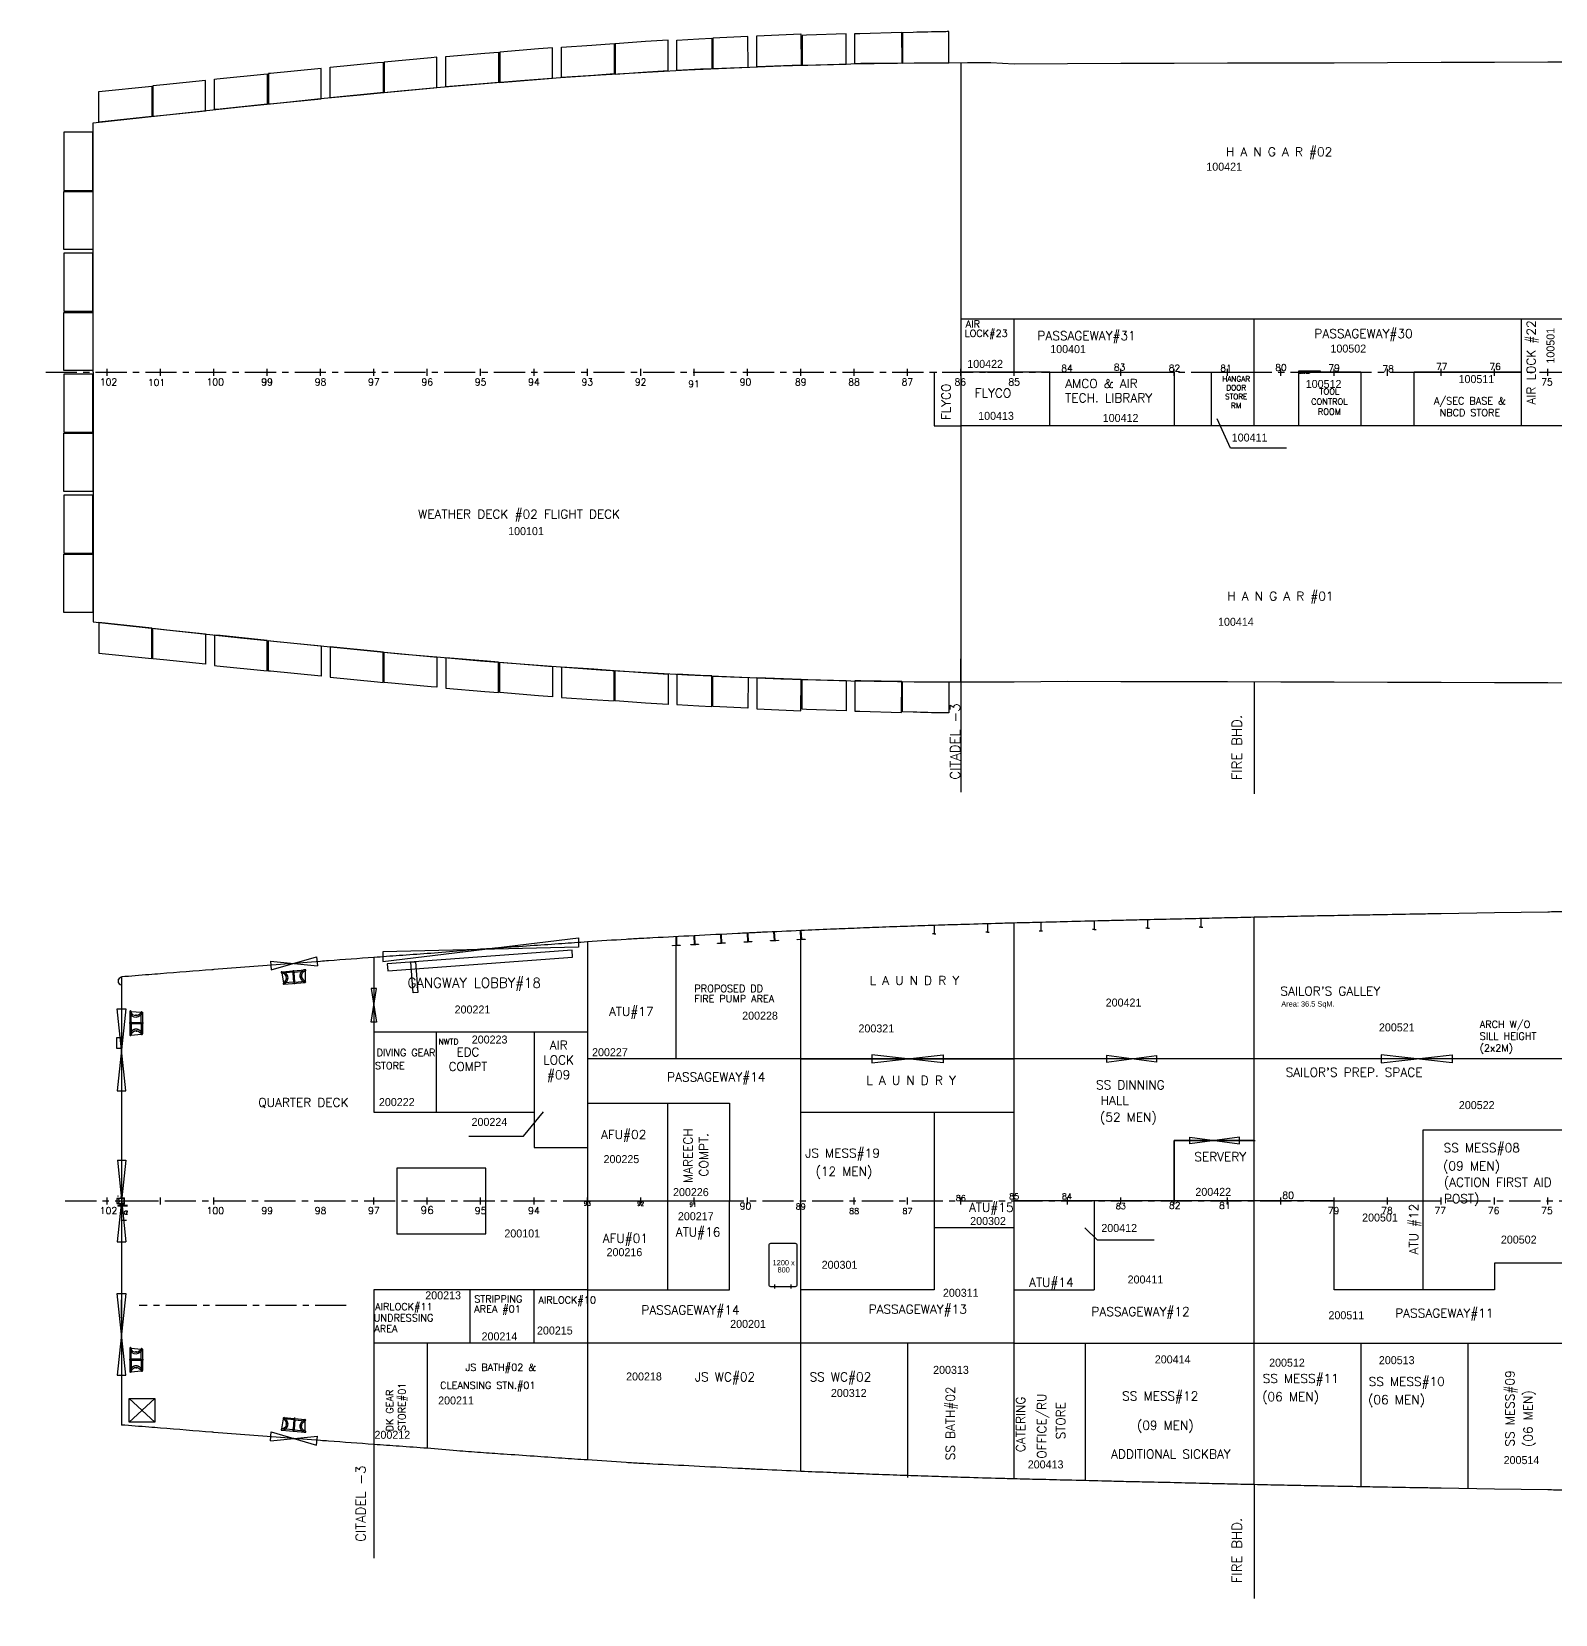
# Model space of a CAD drawing. Header units: millimetres. Extents: x 4499 to 177087, y -131598 to 56514.
# Drawn here: x 6925 to 49766, y -72042 to -27546 of the extents above; entities that cross this region are included whole.
import ezdxf
from ezdxf.enums import TextEntityAlignment as Align

# ---------------------------------------------------------------- set-up
doc = ezdxf.new("R2010")
doc.units = ezdxf.units.MM
doc.header["$LTSCALE"] = 700
doc.header["$MEASUREMENT"] = 0
for name, pattern in [('ACAD_ISO03W100', [30, 12, -18]), ('ACAD_ISO10W100', [18.5, 12, -3, 0.5, -3]), ('CENTER', [2, 1.25, -0.25, 0.25, -0.25]), ('CONTINU', [0])]:
    doc.linetypes.add(name, pattern=pattern)
for name, color, linetype in [('00', 7, 'Continuous'), ('01', 7, 'Continuous'), ('1 DECK', 7, 'Continuous'), ('2 DECK', 7, 'Continuous'), ('3 DECK', 7, 'Continuous'), ('AP & CLS', 7, 'Continuous'), ('COMPT.NOS', 4, 'Continuous'), ('COMPTNAME', 7, 'Continuous'), ('HATCHES', 7, 'Continuous'), ('LIGHT_BULKHEADS', 7, 'Continuous'), ('NWTD', 7, 'Continuous'), ('STIF3', 3, 'Continuous'), ('WATERLINES', 5, 'Continuous'), ('WHTD', 191, 'Continuous')]:
    doc.layers.add(name, color=color, linetype=linetype)
doc.styles.add('ROMANS', font='romans.shx', dxfattribs={"height": 150})
doc.styles.add('style1', font='romans.shx', dxfattribs={"height": 250})

msp = doc.modelspace()

# ---------------------------------------------------------------- hatches: boundary and pattern name
at = {"linetype": 'ByBlock', "lineweight": -2, "ltscale": 0.2, "true_color": 0x000000}
h = msp.add_hatch(color=18, dxfattribs=at)
edge = h.paths.add_edge_path()
edge.add_arc((42550, -37124), 9.78, 0, 360)
h = msp.add_hatch(color=18, dxfattribs=at)
edge = h.paths.add_edge_path()
edge.add_arc((43151, -37124), 9.78, 0, 360)

# ---------------------------------------------------------------- linework, layer by layer
at = {"color": 18, "true_color": 0x000000}
for p, q in [((33050, -28418), (33050, -45830)), ((33050, -35624), (50301, -35624)), ((41300, -38624), (41300, -35624)), ((48801, -35624), (48801, -38624)), ((31550, -37224), (31550, -37024)), ((32300, -37124), (32300, -38627)), ((33050, -37224), (33050, -37024)), ((33800, -37124), (34554, -37124)), ((34550, -37224), (34550, -37024)), ((35550, -37124), (39050, -37124)), ((37550, -37224), (37550, -37024)), ((39050, -37224), (39050, -37024)), ((39050, -37124), (39050, -38624)), ((40550, -37224), (40550, -37024)), ((42050, -37224), (42050, -37024)), ((43550, -37224), (43550, -37024)), ((45051, -37224), (45051, -37024)), ((46551, -37224), (46551, -37024)), ((48051, -37224), (48051, -37024)), ((49551, -37224), (49551, -37024)), ((32379, -38627), (33050, -38627)), ((51801, -38624), (33050, -38624)), ((33050, -45830), (33050, -45180)), ((28550, -68022), (28550, -52820)), ((34550, -68234), (34550, -52608)), ((22549, -53139), (22549, -67703)), ((13640, -53678), (13663, -53927)), ((13640, -53678), (14958, -53809)), ((13663, -53927), (14935, -53560)), ((14935, -53560), (14958, -53809)), ((16549, -53575), (16549, -57921)), ((13956, -53976), (14609, -53918)), ((13957, -54014), (14009, -54292)), ((14288, -53985), (13961, -54014)), ((14313, -54265), (14010, -54292)), ((14013, -54330), (14615, -54276)), ((14297, -54267), (14274, -54012)), ((14288, -53985), (14615, -53956)), ((14329, -54264), (14306, -54009)), ((14313, -54265), (14615, -54238)), ((14619, -53956), (14617, -54239)), ((9683, -55094), (9688, -55750)), ((9720, -55091), (10002, -55117)), ((9724, -55424), (9721, -55095)), ((10005, -55421), (10002, -55118)), ((10040, -55117), (10045, -55721)), ((9724, -55424), (9726, -55752)), ((10005, -55405), (9749, -55408)), ((10005, -55437), (9749, -55440)), ((10005, -55421), (10007, -55725)), ((9726, -55756), (10008, -55727)), ((21049, -55671), (16549, -55671)), ((18299, -55671), (18299, -57921)), ((21049, -55671), (21049, -58921)), ((22549, -55671), (21049, -55671)), ((22549, -55671), (21049, -55671)), ((28550, -56421), (28550, -55921)), ((34550, -56421), (22549, -56421)), ((60051, -56421), (34550, -56421)), ((16549, -57921), (21049, -57921)), ((28550, -57921), (34550, -57921)), ((39050, -58721), (41325, -58721)), ((46051, -62921), (46051, -58421)), ((21049, -58921), (22549, -58921)), ((9576, -59271), (9326, -61571)), ((9340, -59271), (9576, -61571)), ((9340, -59271), (9576, -59271)), ((9520, -60352), (9322, -60352)), ((9322, -60352), (9322, -60491)), ((9322, -60421), (10465, -60421)), ((9322, -60491), (9520, -60491)), ((9348, -60277), (9348, -60297)), ((9352, -60278), (9354, -60278)), ((9406, -60491), (9406, -60546)), ((9406, -60507), (9406, -60498)), ((9406, -60507), (9535, -60507)), ((9430, -60298), (9430, -60352)), ((9430, -60335), (9535, -60335)), ((9524, -60343), (9430, -60343)), ((9430, -60491), (9430, -60546)), ((9430, -60499), (9535, -60499)), ((9520, -60352), (9520, -60491)), ((9524, -60343), (9524, -60499)), ((9534, -60421), (9673, -60421)), ((9535, -60507), (9535, -60335)), ((9535, -60421), (9789, -60421)), ((10549, -60521), (10549, -60321)), ((12049, -60521), (12049, -60321)), ((15459, -60421), (15535, -60421)), ((16549, -60521), (16549, -60321)), ((18049, -60521), (18049, -60321)), ((19549, -60521), (19549, -60321)), ((21049, -60521), (21049, -60321)), ((22549, -60521), (22549, -60321)), ((24050, -60521), (24050, -60321)), ((25550, -60521), (25550, -60321)), ((27050, -60521), (27050, -60321)), ((30050, -60521), (30050, -60321)), ((31550, -60521), (31550, -60321)), ((33050, -60521), (33050, -60321)), ((34550, -60521), (34550, -60321)), ((36050, -60521), (36050, -60321)), ((36800, -60421), (36800, -62921)), ((37550, -60521), (37550, -60321)), ((39050, -60521), (39050, -60321)), ((40550, -60521), (40550, -60321)), ((42050, -60521), (42050, -60321)), ((43550, -60521), (43550, -60321)), ((45051, -60521), (45051, -60321)), ((46551, -60521), (46551, -60321)), ((48051, -60521), (48051, -60321)), ((49551, -60521), (49551, -60321)), ((9624, -60546), (9348, -60546)), ((9348, -60546), (9348, -60566)), ((9624, -60566), (9348, -60566)), ((9440, -60546), (9422, -60546)), ((9620, -60712), (9562, -60712)), ((9564, -60793), (9621, -60793)), ((9595, -60742), (9590, -60757)), ((9590, -60757), (9590, -60762)), ((9590, -60762), (9593, -60779)), ((9593, -60779), (9595, -60780)), ((9595, -60780), (9593, -60780)), ((9620, -60742), (9595, -60742)), ((9620, -60722), (9620, -60707)), ((9451, -60964), (9593, -60964)), ((9504, -60964), (9572, -60964)), ((22549, -61796), (22549, -61896)), ((22549, -62921), (16549, -62921)), ((16549, -62921), (16549, -67267)), ((19249, -62921), (19249, -64421)), ((21049, -64421), (21049, -62921)), ((34550, -62921), (36800, -62921)), ((34550, -64421), (16549, -64421)), ((18049, -64421), (18049, -67375)), ((34550, -64421), (50301, -64421)), ((36550, -64421), (36550, -68284)), ((44301, -64421), (44301, -68457)), ((47301, -64421), (47301, -68508)), ((9683, -64560), (9688, -65216)), ((9720, -64557), (10002, -64583)), ((9724, -64890), (9721, -64561)), ((9724, -64890), (9726, -65218)), ((10005, -64871), (9749, -64873)), ((10005, -64903), (9749, -64905)), ((10005, -64887), (10002, -64584)), ((10005, -64887), (10007, -65191)), ((10040, -64583), (10045, -65187)), ((9726, -65222), (10008, -65193)), ((9662, -65975), (10389, -66638)), ((10389, -65975), (9662, -66638)), ((13957, -66828), (14009, -66550)), ((14313, -66577), (14010, -66550)), ((14013, -66512), (14615, -66566)), ((14297, -66575), (14274, -66830)), ((14329, -66578), (14306, -66833)), ((14313, -66577), (14615, -66604)), ((14619, -66886), (14617, -66603)), ((13640, -67164), (13663, -66915)), ((13640, -67164), (14958, -67033)), ((13663, -66915), (14935, -67282)), ((13956, -66866), (14609, -66923)), ((14288, -66857), (13961, -66828)), ((14288, -66857), (14615, -66886)), ((14935, -67282), (14958, -67033))]:
    msp.add_line(p, q, dxfattribs=at)
at = {"color": 18, "linetype": 'Continuous', "true_color": 0x000000}
for p, q in [((9049, -37224), (9049, -37024)), ((10549, -37224), (10549, -37024)), ((12049, -37224), (12049, -37024)), ((13549, -37224), (13549, -37024)), ((15049, -37224), (15049, -37024)), ((16549, -37224), (16549, -37024)), ((18049, -37224), (18049, -37024)), ((19549, -37224), (19549, -37024)), ((21049, -37224), (21049, -37024)), ((22549, -37224), (22549, -37024)), ((24050, -37224), (24050, -37024)), ((25550, -37224), (25550, -37024)), ((27050, -37224), (27050, -37024)), ((28550, -37224), (28550, -37024)), ((30050, -37224), (30050, -37024)), ((32300, -38627), (32379, -38627)), ((39801, -52481), (39801, -52721)), ((41300, -68396), (41300, -52446)), ((41300, -68396), (41300, -52446)), ((32300, -52914), (32250, -52914)), ((32300, -52674), (32300, -52914)), ((32300, -52914), (32350, -52914)), ((33800, -52868), (33750, -52868)), ((33800, -52628), (33800, -52868)), ((33800, -52868), (33850, -52868)), ((35251, -52829), (35351, -52829)), ((35301, -52589), (35301, -52829)), ((36801, -52792), (36751, -52792)), ((36801, -52551), (36801, -52792)), ((36801, -52792), (36851, -52792)), ((38301, -52755), (38251, -52755)), ((38301, -52515), (38301, -52755)), ((38301, -52755), (38351, -52755)), ((39801, -52721), (39751, -52721)), ((39801, -52721), (39851, -52721)), ((9049, -60521), (9049, -60321))]:
    msp.add_line(p, q, dxfattribs=at)
at = {"color": 18, "linetype": 'CONTINU', "true_color": 0x000000}
for p, q in [((44301, -37124), (42550, -37124)), ((48801, -37124), (45801, -37124))]:
    msp.add_line(p, q, dxfattribs=at)
at = {"color": 18, "linetype": 'ACAD_ISO10W100', "ltscale": 10, "true_color": 0x000000}
for p, q in [((14318, -54330), (14283, -53928)), ((10070, -55421), (9666, -55424)), ((10070, -64887), (9666, -64890)), ((14318, -66512), (14283, -66914))]:
    msp.add_line(p, q, dxfattribs=at)
at = {"color": 18, "linetype": 'CENTER', "true_color": 0x000000}
msp.add_line((7870, -60421), (163784, -60421), dxfattribs=at)
at = {"color": 18, "true_color": 0x000000}
for points in [[(31384, -27559), (31387, -28430), (30242, -28446), (30066, -28452), (30066, -27602), (30214, -27597), (31384, -27559)], [(28550, -27607), (28557, -28491), (27314, -28534), (27315, -27667), (28550, -27608)], [(40100, -38624), (40100, -37124), (41300, -37124)], [(42550, -37124), (44301, -37124), (44301, -38624)], [(45801, -38624), (45801, -37124), (48801, -37124)], [(28550, -46641), (28557, -45757), (27314, -45714), (27315, -46581), (28550, -46640)], [(31384, -46689), (31387, -45818), (30242, -45802), (30066, -45795), (30066, -46646), (30214, -46651), (31384, -46689)], [(16800, -53419), (16800, -53685), (22300, -53023), (22300, -53289), (16800, -53419)], [(16624, -54446), (16474, -54446), (16624, -55396), (16474, -55396), (16624, -54446)], [(37150, -56327), (37150, -56518), (38550, -56327), (38550, -56518), (37150, -56327)], [(22549, -57671), (26550, -57671), (26550, -60421)], [(41300, -58721), (39050, -58721), (39050, -60421)], [(39050, -60421), (39050, -60421), (39050, -58721)], [(40888, -58816), (40888, -58625), (39488, -58816), (39488, -58625), (40888, -58816)], [(46051, -58421), (50301, -58421)], [(22549, -62921), (26550, -62921), (26550, -60421)], [(50301, -62171), (48051, -62171), (48051, -62921), (46551, -62921), (43550, -62921), (43550, -60421), (46051, -60421)]]:
    msp.add_lwpolyline(points, dxfattribs=at)
for points in [[(31410, -28430), (31741, -28426, -0.004019), (32551, -28420, -0.003916), (32714, -28420), (32714, -27546, 0.000997), (32537, -27549, 0.003432), (31714, -27568), (31410, -27577), (31410, -28428)], [(31410, -45818), (31741, -45822, 0.004019), (32551, -45828, 0.003916), (32714, -45828), (32714, -46701, -0.000997), (32537, -46699, -0.003432), (31714, -46680), (31410, -46670), (31410, -45819)], [(14007, -54293, 0.179748), (14097, -54149, 0.397019), (13957, -54014, 0.396491)], [(14615, -53956, 0.389366), (14504, -54113, 0.179748), (14618, -54239)], [(10003, -55115, -0.179748), (9868, -55218, -0.397019), (9720, -55091, -0.396491)], [(9726, -55753, -0.389366), (9872, -55627, -0.179748), (10009, -55728)], [(10003, -64581, -0.179748), (9868, -64684, -0.397019), (9720, -64557, -0.396491)], [(9726, -65219, -0.389366), (9872, -65093, -0.179748), (10009, -65194)], [(14007, -66549, -0.179748), (14097, -66693, -0.397019), (13957, -66828, -0.396491)], [(14615, -66886, -0.389366), (14504, -66729, -0.179748), (14618, -66603)]]:
    msp.add_lwpolyline(points, format="xyb", dxfattribs=at)
for points in [[(21570, -28005), (21172, -28032), (20085, -28119), (20085, -28972), (21235, -28880), (21570, -28857)], [(23304, -27883), (23304, -28735), (22735, -28775), (21819, -28838), (21819, -27986), (22677, -27926)], [(23335, -27885), (23335, -28737), (24238, -28675), (24820, -28640), (24820, -27788), (24183, -27827)], [(25066, -28636), (25065, -27788), (25688, -27750), (26050, -27731), (26051, -28587), (25735, -28599)], [(26080, -27730), (26080, -28581), (27067, -28544), (27065, -27679)], [(28588, -27652), (28591, -28490), (28749, -28485), (29824, -28458), (29824, -27607), (28712, -27646)], [(15321, -28549), (16651, -28417), (16805, -28403), (16805, -29257), (16731, -29264), (15321, -29404)], [(18321, -28268), (18159, -28282), (16835, -28401), (16835, -29254), (18233, -29128), (18321, -29121)], [(18570, -28246), (19663, -28153), (20055, -28122), (20055, -28975), (19733, -29000), (18570, -29099)], [(11815, -28916), (10632, -29041), (10330, -29073), (10330, -29927), (10721, -29886), (11815, -29771)], [(12065, -28883), (12134, -28875), (13549, -28730), (13549, -29584), (12222, -29721), (12065, -29737)], [(15066, -28582), (13641, -28720), (13581, -28726), (13581, -29580), (13725, -29566), (15066, -29436)], [(8815, -29233), (10300, -29076), (10300, -29931), (8815, -30088)], [(7831, -32009), (8646, -32009), (8646, -30374), (7831, -30374)], [(7831, -33674), (7831, -32039), (8646, -32039), (8646, -33674)], [(7831, -35409), (8646, -35409), (8646, -33774), (7831, -33774)], [(7831, -37074), (7831, -35439), (8646, -35439), (8646, -37074)], [(7831, -38809), (8646, -38809), (8646, -37174), (7831, -37174)], [(7831, -40474), (7831, -38839), (8646, -38839), (8646, -40474)], [(7831, -42209), (8646, -42209), (8646, -40574), (7831, -40574)], [(7831, -43874), (7831, -42239), (8646, -42239), (8646, -43874)], [(8815, -45015), (10300, -45172), (10300, -44317), (8815, -44160)], [(11815, -45332), (10632, -45207), (10330, -45175), (10330, -44320), (10721, -44362), (11815, -44477)], [(12065, -45365), (12134, -45373), (13549, -45518), (13549, -44663), (12222, -44527), (12065, -44510)], [(15066, -45666), (13641, -45528), (13581, -45522), (13581, -44667), (13725, -44682), (15066, -44812)], [(15321, -45698), (16651, -45830), (16805, -45844), (16805, -44991), (16731, -44984), (15321, -44844)], [(18321, -45980), (18159, -45966), (16835, -45847), (16835, -44993), (18233, -45119), (18321, -45127)], [(18570, -46002), (19663, -46095), (20055, -46126), (20055, -45273), (19733, -45247), (18570, -45149)], [(21570, -46243), (21172, -46215), (20085, -46128), (20085, -45275), (21235, -45368), (21570, -45391)], [(23304, -46364), (23304, -45512), (22735, -45473), (21819, -45410), (21819, -46262), (22677, -46321)], [(23335, -46363), (23335, -45511), (24238, -45573), (24820, -45608), (24820, -46460), (24183, -46421)], [(25066, -45612), (25065, -46460), (25688, -46498), (26050, -46516), (26051, -45661), (25735, -45649)], [(26080, -46518), (26080, -45667), (27067, -45704), (27065, -46568)], [(28588, -46596), (28591, -45758), (28749, -45762), (29824, -45790), (29824, -46641), (28712, -46602)], [(16921, -53752), (16936, -53951), (22135, -53570), (22121, -53371)], [(17719, -53693), (17782, -54558), (17649, -54568), (17586, -53703)], [(9326, -55021), (9576, -55021), (9326, -57321), (9576, -57321)], [(9438, -55831), (9312, -55831), (9312, -56124), (9438, -56124)], [(32550, -56308), (32550, -56533), (30550, -56308), (30550, -56533), (32550, -56308)], [(46868, -56308), (46868, -56533), (44868, -56308), (44868, -56533), (46868, -56308)], [(46868, -56308), (46868, -56533), (44868, -56308), (44868, -56533), (46868, -56308)], [(9326, -63021), (9576, -63021), (9326, -65321), (9576, -65321)], [(9662, -65975), (10389, -65975), (10389, -66638), (9662, -66638)]]:
    msp.add_lwpolyline(points, close=True, dxfattribs=at)
at = {"color": 18, "linetype": 'CENTER', "true_color": 0x000000}
msp.add_lwpolyline([(7322, -37124), (117054, -37124), (167714, -37124)], dxfattribs=at)
at = {"color": 18, "linetype": 'CONTINU', "true_color": 0x000000}
msp.add_lwpolyline([(35550, -38624), (35550, -37124), (33050, -37124)], dxfattribs=at)
at = {"color": 18, "linetype": 'ByBlock', "lineweight": -2, "ltscale": 0.2, "true_color": 0x000000}
msp.add_lwpolyline([(42550, -37078), (43150, -37078), (43150, -37114), (42550, -37114)], close=True, dxfattribs=at)
msp.add_lwpolyline([(42550, -37078), (43150, -37078), (43150, -37114), (42550, -37114)], close=True, dxfattribs=at)
at = {"color": 18, "linetype": 'Continuous', "true_color": 0x000000}
msp.add_lwpolyline([(17195, -61346), (19695, -61346), (19695, -59496), (17195, -59496)], close=True, dxfattribs=at)
at = {"color": 18, "true_color": 0x000000}
for centre, radius, start, end in [((9463, -54238), 109, 96.3335, 263.6665), ((9463, -54240), 109, 96.3335, 263.6665), ((13957, -53995), 19, 92.8771, 269.2531), ((13955, -54156), 180, 3.3504, 88.5845), ((13887, -54116), 250, 301.35, 353.3199), ((14097, -54144), 25, 100.045, 259.8576), ((14249, -54014), 25, 5.0538, 90.0103), ((14331, -54007), 25, 100.0973, 185.0538), ((14501, -54108), 25, 297.1285, 82.8827), ((14615, -53937), 19.2, 272.1319, 106.5977), ((14613, -54258), 19, 286.1386, 75.52), ((14018, -54310), 19.7, 120.9425, 267.334), ((9702, -55094), 19, 6.313, 182.689), ((9861, -55076), 180, 186.9816, 272.2157), ((9815, -55012), 250, 282.2462, 334.2162), ((10021, -55123), 19.7, 8.2321, 154.6236), ((9749, -55383), 25, 185.5558, 270.5123), ((9750, -55465), 25, 90.5123, 175.4688), ((9863, -55218), 25, 15.7085, 175.5211), ((9707, -55754), 19.2, 168.9685, 3.4342), ((9866, -55624), 25, 185.5035, 345.3162), ((10026, -55721), 19, 200.0461, 349.4276), ((9322, -60421), 69.6, 270, 85.8586), ((9520, -60420), 69.6, 100.53, 271.6947), ((9562, -60752), 40, 90, 180), ((9564, -60753), 40, 180, 270), ((9702, -64559), 19, 6.313, 182.689), ((9861, -64542), 180, 186.9816, 272.2157), ((9749, -64848), 25, 185.5558, 270.5123), ((9750, -64930), 25, 90.5123, 175.4688), ((9863, -64684), 25, 15.7085, 175.5211), ((9815, -64478), 250, 282.2462, 334.2162), ((10021, -64589), 19.7, 8.2321, 154.6236), ((9707, -65220), 19.2, 168.9685, 3.4342), ((9866, -65090), 25, 185.5035, 345.3162), ((10026, -65187), 19, 200.0461, 349.4276), ((13955, -66686), 180, 271.4155, 356.6496), ((14018, -66532), 19.7, 92.666, 239.0575), ((13887, -66726), 250, 6.6801, 58.65), ((14097, -66698), 25, 100.1424, 259.955), ((14501, -66734), 25, 269.9374, 69.75), ((14613, -66584), 19, 284.48, 73.8614), ((13957, -66847), 19, 90.7469, 267.1229), ((14249, -66827), 25, 269.9897, 354.9462), ((14331, -66835), 25, 174.9462, 259.9027), ((14615, -66905), 19.2, 253.4023, 87.8681)]:
    msp.add_arc(centre, radius, start, end, dxfattribs=at)
at = {"color": 18, "linetype": 'ACAD_ISO03W100', "ltscale": 2, "true_color": 0x000000}
for centre, radius, start, end in [((14645, -54095), 180, 100.3156, 186.7572), ((14706, -54044), 250, 196.7877, 248.7577), ((9868, -55769), 180, 88.8089, 175.2506), ((9823, -55834), 250, 26.8085, 78.7784), ((9868, -65235), 180, 88.8089, 175.2506), ((9823, -65300), 250, 26.8085, 78.7784), ((14645, -66747), 180, 173.2428, 259.6844), ((14706, -66798), 250, 111.2423, 163.2123)]:
    msp.add_arc(centre, radius, start, end, dxfattribs=at)
at = {"layer": '00', "color": 18, "true_color": 0x000000}
for p, q in [((42550, -38624), (42550, -37124)), ((24800, -57671), (24800, -62921)), ((31550, -64421), (31550, -68191)), ((39300, -68343), (39300, -68349))]:
    msp.add_line(p, q, dxfattribs=at)
msp.add_lwpolyline([(43550, -60421), (42425, -60421), (42425, -60421), (34550, -60421)], dxfattribs=at)
at = {"layer": '01', "color": 18, "linetype": 'ByBlock', "true_color": 0x000000}
for p, q in [((34550, -37124), (34550, -35624)), ((32300, -37124), (32379, -37124)), ((32979, -37124), (33050, -37124)), ((33050, -45830), (33050, -48923)), ((41301, -45822), (41301, -48970)), ((26304, -52926), (26316, -53179)), ((27053, -52888), (27064, -53141)), ((27801, -52853), (27813, -53106)), ((25050, -56421), (25050, -52990)), ((25556, -52964), (25567, -53217)), ((28550, -56421), (34550, -56421)), ((22549, -59246), (22549, -59996)), ((22549, -60421), (26550, -60421)), ((36050, -60421), (36150, -60421)), ((32300, -61171), (34550, -61171)), ((41300, -64421), (50301, -64421)), ((16549, -67267), (16549, -70462)), ((41300, -68396), (41300, -71594))]:
    msp.add_line(p, q, dxfattribs=at)
msp.add_lwpolyline([(32300, -57921), (32300, -62921), (28550, -62921)], dxfattribs=at)
at = {"layer": '1 DECK', "color": 18, "true_color": 0x000000}
for q in [(8658, -30108), (8658, -44140)]:
    msp.add_line((8658, -37124), q, dxfattribs=at)
at = {"layer": '1 DECK', "color": 18, "linetype": 'Continuous', "true_color": 0x000000}
for points in [[(8658, -30108), (10549, -29903), (12799, -29662), (13924, -29544), (15049, -29430), (16173, -29319), (17298, -29213), (18423, -29111), (19549, -29014), (20673, -28924), (21798, -28839), (22923, -28762), (24050, -28692), (24706, -28654), (25361, -28620), (26017, -28588), (26673, -28559), (27329, -28533), (27985, -28509), (28641, -28488), (29298, -28470), (29954, -28454), (30611, -28441), (31267, -28431), (31924, -28424), (32580, -28419), (33237, -28417), (33893, -28418), (34550, -28447)], [(8658, -44140), (10549, -44344), (12799, -44585), (13924, -44703), (15049, -44817), (16173, -44928), (17298, -45034), (18423, -45136), (19549, -45233), (20673, -45323), (21798, -45408), (22923, -45485), (24050, -45555), (24706, -45593), (25361, -45627), (26017, -45659), (26673, -45688), (27329, -45714), (27985, -45738), (28641, -45759), (29298, -45777), (29954, -45793), (30611, -45806), (31267, -45816), (31924, -45823), (32580, -45828), (33237, -45830), (33893, -45829), (34550, -45825)]]:
    msp.add_lwpolyline(points, dxfattribs=at)
at = {"layer": '1 DECK', "color": 18, "true_color": 0x000000}
for points in [[(34550, -28447, 0), (36050, -28441, 0), (37550, -28436, 0), (39050, -28431, 0), (40550, -28427, 0), (42050, -28424, 0), (43550, -28419, 0), (45051, -28414, 0), (46551, -28408, 0), (48051, -28404, 0), (49551, -28399, 0), (51051, -28395, 0)], [(34550, -45825, 0), (36050, -45807, 0), (37550, -45812, 0), (39050, -45816, 0), (40550, -45820, 0), (42050, -45824, 0), (43550, -45829, 0), (45051, -45834, 0), (46551, -45839, 0), (48051, -45844, 0), (49551, -45849, 0), (51051, -45853, 0)]]:
    msp.add_polyline3d(points, dxfattribs=at)
at = {"layer": '2 DECK', "color": 18, "true_color": 0x000000}
msp.add_line((9451, -54121), (9451, -66721), dxfattribs=at)
for points in [[(51051, -52273, -0.000028), (49765, -52294, -0.000167), (49551, -52298), (48051, -52322), (46551, -52346, 0.000333), (46051, -52354, 0.000167), (45051, -52372, 0.000167), (44384, -52384, 0.000133), (43550, -52400, 0.0002), (42800, -52414, 0.0002), (42050, -52430, 0.0003), (41300, -52446, 0.0003), (40550, -52463, 0.000369), (39863, -52479, -0.000312), (39050, -52499, -0.000481), (38144, -52519, 0.000735), (37550, -52533, 0.000344), (37019, -52546, -0.000188), (36050, -52571, -0.000219), (35233, -52591, 0.000262), (34550, -52608, 0.000857), (34025, -52622, 0.000461), (33050, -52651, 0.000538), (32328, -52673, 0.0005), (31550, -52700, 0.000666), (30742, -52729, 0.000777), (30050, -52756, 0.000554), (29383, -52783, 0.000444), (28550, -52820, 0.000388), (27478, -52868, 0.00097), (27050, -52889, 0.000194), (26777, -52902, 0.000043), (25550, -52965, 0.000123), (24392, -53024, 0.000416), (24050, -53042, 0.002906), (23636, -53066, 0.001106), (22549, -53139, 0.000106), (21832, -53188, -0.000097), (21049, -53243, -0.000279), (20191, -53301, 0.000373), (19549, -53346, 0.005032), (18875, -53399, -0.004108), (18049, -53467, -0.00065), (17259, -53523, 0.000722), (16549, -53575, 0.000117), (15274, -53669, 0.000663), (15049, -53686), (13549, -53801), (12049, -53916, 0.000687), (11995, -53920, -0.000025), (10549, -54035, -0.00025), (10222, -54060, -0.000106), (9451, -54121)], [(51051, -68569, 0.000028), (49765, -68548, 0.000167), (49551, -68544), (48051, -68520), (46551, -68496, -0.000333), (46051, -68488, -0.000167), (45051, -68470, -0.000167), (44384, -68458, -0.000133), (43550, -68442, -0.0002), (42800, -68428, -0.0002), (42050, -68412, -0.0003), (41300, -68396, -0.0003), (40550, -68379, -0.000369), (39863, -68363, 0.000312), (39050, -68343, 0.000481), (38144, -68323, -0.000735), (37550, -68309, -0.000344), (37019, -68296, 0.000188), (36050, -68271, 0.000219), (35233, -68251, -0.000262), (34550, -68234, -0.000857), (34025, -68220, -0.000461), (33050, -68191, -0.000538), (32328, -68168, -0.0005), (31550, -68142, -0.000666), (30742, -68113, -0.000777), (30050, -68086, -0.000554), (29383, -68059, -0.000444), (28550, -68022, -0.000388), (27478, -67974, -0.00097), (27050, -67953, -0.000194), (26777, -67940, -0.000043), (25550, -67877, -0.000123), (24392, -67818, -0.000416), (24050, -67800, -0.002906), (23636, -67776, -0.001106), (22549, -67703, -0.000106), (21832, -67654, 0.000097), (21049, -67599, 0.000279), (20191, -67540, -0.000373), (19549, -67496, -0.005032), (18875, -67443, 0.004108), (18049, -67375, 0.00065), (17259, -67318, -0.000722), (16549, -67267, -0.000117), (15274, -67173, -0.000663), (15049, -67156), (13549, -67041), (12049, -66926, -0.000687), (11995, -66922, 0.000025), (10549, -66807, 0.00025), (10222, -66781, 0.000106), (9451, -66721)]]:
    msp.add_lwpolyline(points, format="xyb", dxfattribs=at)
at = {"layer": '3 DECK', "color": 18, "true_color": 0x000000}
for points in [[(26309, -52926), (26320, -53169), (26348, -53167), (26425, -53165), (26426, -53175), (26348, -53177), (26206, -53184), (26205, -53174), (26310, -53169), (26299, -52926), (26309, -52926)], [(27058, -52888), (27069, -53131), (27096, -53130), (27174, -53127), (27174, -53137), (27096, -53140), (26954, -53146), (26954, -53136), (27059, -53131), (27048, -52889), (27058, -52888)], [(27806, -52853), (27817, -53096), (27844, -53094), (27922, -53092), (27922, -53102), (27845, -53104), (27703, -53111), (27702, -53101), (27807, -53096), (27796, -52853), (27806, -52853)], [(28555, -52819), (28566, -53062), (28593, -53061), (28671, -53058), (28671, -53068), (28593, -53071), (28451, -53077), (28451, -53067), (28556, -53062), (28545, -52820), (28555, -52819)], [(25055, -52990), (25057, -53233), (25084, -53233), (25162, -53233), (25162, -53243), (25084, -53243), (24942, -53244), (24942, -53234), (25047, -53233), (25045, -52990), (25055, -52990)], [(25561, -52964), (25572, -53207), (25599, -53205), (25677, -53203), (25677, -53213), (25600, -53215), (25458, -53222), (25457, -53212), (25562, -53207), (25551, -52964), (25561, -52964)]]:
    msp.add_lwpolyline(points, dxfattribs=at)
at = {"layer": 'AP & CLS', "color": 18, "linetype": 'CENTER', "true_color": 0x000000}
msp.add_line((15771, -63356), (9949, -63356), dxfattribs=at)
at = {"layer": 'COMPT.NOS', "color": 18, "linetype": 'ByBlock', "true_color": 0x000000}
for p, q in [((40635, -39258), (40256, -38433)), ((42208, -39258), (40635, -39258)), ((20755, -58596), (21317, -57917)), ((19218, -58596), (20755, -58596)), ((36893, -61526), (36538, -61172)), ((38489, -61526), (36893, -61526))]:
    msp.add_line(p, q, dxfattribs=at)
at = {"layer": 'HATCHES', "color": 18, "true_color": 0x000000}
msp.add_lwpolyline([(27700, -62821), (28400, -62821, 0.414214), (28450, -62771), (28450, -61671, 0.414214), (28400, -61621), (27700, -61621, 0.414214), (27650, -61671), (27650, -62771, 0.414214)], format="xyb", close=True, dxfattribs=at)
at = {"layer": 'LIGHT_BULKHEADS', "color": 18, "true_color": 0x000000}
for p, q in [((27811, -62765), (27811, -62877)), ((28274, -62765), (28274, -62877))]:
    msp.add_line(p, q, dxfattribs=at)
at = {"layer": 'STIF3', "color": 18, "true_color": 0x000000}
msp.add_line((41300, -60418), (41300, -60280), dxfattribs=at)
at = {"layer": 'WATERLINES', "color": 18, "true_color": 0x000000}
msp.add_line((9326, -61571), (9576, -61571), dxfattribs=at)
at = {"layer": 'WHTD', "color": 18, "linetype": 'Continuous', "true_color": 0x000000}
msp.add_line((9451, -63704), (9451, -63204), dxfattribs=at)

# ---------------------------------------------------------------- texts
at = {"color": 18, "true_color": 0x000000, "style": 'ROMANS'}
for s, height, p in [('84', 189, (36035, -37107)), ('83', 189, (37514, -37077)), ('82', 189, (39057, -37101)), ('81', 189, (40507, -37101)), ('80', 189, (42051, -37084)), ('79', 189, (43546, -37096)), ('77', 189, (46572, -37057)), ('76', 189, (48072, -37057)), ('102', 189, (9086, -37490)), ('101', 189, (10437, -37502)), ('100', 189, (12087, -37490)), ('100', 189, (12087, -37490)), ('99', 189, (13540, -37490)), ('99', 189, (13547, -37490)), ('98', 189, (15047, -37490)), ('97', 189, (16547, -37490)), ('96', 189, (18047, -37490)), ('95', 189, (19547, -37490)), ('94', 189, (21047, -37490)), ('93', 189, (22547, -37490)), ('92', 189, (24047, -37490)), ('91', 189, (25548, -37545)), ('90', 189, (26995, -37490)), ('90', 189, (26995, -37490)), ('89', 189, (28548, -37490)), ('88', 189, (30048, -37490)), ('87', 189, (31548, -37490)), ('86', 189, (33035, -37490)), ('85', 189, (34550, -37490)), ('78', 189, (45063, -37122)), ('75', 189, (49530, -37490)), ('93', 115.5, (22547, -60551)), ('92', 115.5, (24048, -60557)), ('91', 115.5, (25520, -60582)), ('90', 192.5, (26995, -60661)), ('89', 165, (28548, -60661)), ('86', 165, (33050, -60421)), ('85', 165, (34550, -60374)), ('84', 165, (36035, -60374)), ('83', 165, (37549, -60650)), ('82', 192.5, (39065, -60643)), ('81', 192.5, (40474, -60643)), ('80', 192.5, (42253, -60358)), ('102', 192.5, (9086, -60787)), ('100', 192.5, (12087, -60787)), ('99', 192.5, (13547, -60787)), ('98', 192.5, (15047, -60787)), ('97', 192.5, (16547, -60787)), ('96', 216, (18047, -60787)), ('95', 192.5, (19547, -60787)), ('94', 192.5, (21047, -60787)), ('88', 165, (30048, -60787)), ('87', 165, (31548, -60787)), ('79', 192.5, (43530, -60787)), ('78', 192.5, (45030, -60787)), ('77', 192.5, (46530, -60787)), ('76', 192.5, (48030, -60787)), ('75', 192.5, (49530, -60787))]:
    msp.add_text(s, height=height, dxfattribs=at).set_placement(p, align=Align.CENTER)
msp.add_text('SLIDING DOOR', height=31.6, dxfattribs=at).set_placement((42571, -37159))
msp.add_text('SLIDING DOOR', height=31.6, dxfattribs=at).set_placement((42571, -37159))
for s, p in [('CITADEL -3', (33027, -46430)), ('FIRE BHD.', (40949, -46755)), ('CITADEL -3', (16314, -67860)), ('FIRE BHD.', (40949, -69329))]:
    msp.add_text(s, height=275, rotation=90, dxfattribs=at).set_placement(p, align=Align.RIGHT)
at = {"color": 18, "true_color": 0x000000, "insert": (42061, -54806), "char_height": 150.01, "width": 3188.82, "attachment_point": 1}
msp.add_mtext('Area: 36.5 SqM.', dxfattribs=at)
at = {"color": 18, "true_color": 0x000000, "insert": (47639, -55353), "char_height": 200.01, "width": 2031.44, "attachment_point": 1, "style": 'ROMANS'}
msp.add_mtext('ARCH W/O SILL HEIGHT\\P(2x2M)', dxfattribs=at)
msp.add_mtext('ARCH W/O SILL HEIGHT\\P(2x2M)', dxfattribs=at)
at = {"layer": 'COMPT.NOS', "color": 18, "linetype": 'ByBlock', "true_color": 0x000000, "char_height": 225, "width": 1831.54, "attachment_point": 1}
for s, insert in [('100421', (39953, -31231)), ('100401', (35564, -36359)), ('100502', (43443, -36344)), ('100422', (33232, -36774)), ('100512', (42748, -37339)), ('100511', (47044, -37202)), ('100413', (33538, -38235)), ('100412', (37040, -38295)), ('100411', (40667, -38845)), ('100101', (20322, -41476)), ('100414', (40282, -44025)), ('200421', (37123, -54730)), ('200221', (18817, -54925)), ('200228', (26902, -55098)), ('200321', (30172, -55457)), ('200521', (44806, -55428)), ('200223', (19299, -55770)), ('200227', (22682, -56126)), ('200222', (16688, -57528)), ('200522', (47053, -57613)), ('200224', (19293, -58086)), ('200225', (23005, -59132)), ('200226', (24958, -60059)), ('200422', (39645, -60052)), ('200217', (25095, -60737)), ('200302', (33313, -60871)), ('200501', (44333, -60774)), ('200101', (20216, -61221)), ('200412', (37001, -61069)), ('200502', (48235, -61394)), ('200216', (23090, -61748)), ('200301', (29137, -62103)), ('200411', (37740, -62516)), ('200213', (17992, -62962)), ('200311', (32546, -62890)), ('200511', (43387, -63521)), ('200215', (21133, -63950)), ('200201', (26565, -63765)), ('200214', (19575, -64115)), ('200414', (38504, -64762)), ('200512', (41718, -64855)), ('200513', (44804, -64784)), ('200218', (23639, -65242)), ('200313', (32271, -65057)), ('200312', (29397, -65706)), ('200211', (18354, -65917)), ('200212', (16564, -66882)), ('200514', (48312, -67594)), ('200413', (34932, -67715))]:
    msp.add_mtext(s, dxfattribs=dict(at, insert=insert))
at = {"layer": 'COMPT.NOS', "color": 18, "linetype": 'ByBlock', "true_color": 0x000000, "insert": (49517, -36878), "char_height": 225, "width": 1831.54, "attachment_point": 1, "rotation": 90}
msp.add_mtext('100501', dxfattribs=at)
at = {"layer": 'COMPTNAME', "color": 18, "true_color": 0x000000}
for s, height, style, p in [('H A N G A R #02', 250.01, 'style1', (43493, -31049)), ('PASSAGEWAY#31', 250.01, 'style1', (37968, -36220)), ('PASSAGEWAY#30', 250.01, 'style1', (45755, -36161)), ('FLYCO', 250, 'style1', (34467, -37833)), ('WEATHER DECK #02 FLIGHT DECK', 250.01, 'style1', (23470, -41236)), ('H A N G A R #01', 250.01, 'style1', (43530, -43541)), ('GANGWAY LOBBY#18', 275.01, 'ROMANS', (21240, -54425)), ('ATU#17', 250, 'style1', (24411, -55218)), ('PASSAGEWAY#14', 250.01, 'style1', (27555, -57060)), (' QUARTER DECK', 250.01, 'style1', (15834, -57776)), ('ATU#15', 250, 'style1', (34532, -60726)), ('ATU#14', 250, 'style1', (36223, -62835)), ('PASSAGEWAY#14', 250.01, 'style1', (26831, -63611)), ('PASSAGEWAY#13', 250.01, 'style1', (33221, -63589)), ('PASSAGEWAY#12', 250.01, 'style1', (39485, -63655)), ('PASSAGEWAY#11', 250.01, 'style1', (48027, -63699))]:
    msp.add_text(s, height=height, dxfattribs=dict(at, style=style)).set_placement(p, align=Align.RIGHT)
at = {"layer": 'COMPTNAME', "color": 18, "linetype": 'ByBlock', "true_color": 0x000000}
for s, height, style, p in [('LOCK#23', 200, 'style1', (33152, -36129)), ('AIR  ', 200, 'style1', (33185, -35864)), ('AMCO & AIR ', 250.01, 'style1', (35986, -37564)), ('TECH. LIBRARY', 250.01, 'style1', (35986, -37968)), ('PROPOSED DD', 200.01, 'style1', (25558, -54548)), ('FIRE PUMP AREA', 200.01, 'style1', (25558, -54836)), ('DIVING GEAR ', 200.01, 'ROMANS', (16622, -56348)), ('STORE', 200, 'ROMANS', (16575, -56719)), ('SS DINNING', 250, 'style1', (36851, -57284)), ('HALL', 250, 'style1', (36979, -57721)), ('(52 MEN)', 250, 'style1', (36963, -58189)), ('JS MESS#19', 250, 'style1', (28675, -59201)), ('SERVERY', 250, 'style1', (39615, -59302)), ('SS MESS#08', 250, 'style1', (46624, -59050)), ('(12 MEN)', 250, 'style1', (28965, -59713)), ('(09 MEN)', 250, 'style1', (46611, -59561)), ('(ACTION FIRST AID ', 250.01, 'style1', (46632, -60019)), ('POST)', 250, 'style1', (46632, -60478)), ('ATU#16', 250, 'style1', (25036, -61420)), ('STRIPPING ', 200, 'style1', (19369, -63275)), ('AIRLOCK#10', 200, 'style1', (21172, -63307)), ('UNDRESSING ', 200.01, 'style1', (16542, -63807)), ('AIRLOCK#11', 200, 'style1', (16581, -63493)), ('AREA #01', 200, 'style1', (19369, -63559)), ('AREA', 200, 'style1', (16559, -64112)), ('JS BATH#02 &', 200.01, 'style1', (19120, -65195)), ('JS WC#02', 250, 'style1', (25573, -65493)), ('SS WC#02', 250, 'style1', (28796, -65493)), ('SS MESS#11', 250, 'style1', (41536, -65537)), ('SS MESS#10', 250, 'style1', (44515, -65622)), ('CLEANSING STN.#01', 200.01, 'style1', (18410, -65706)), ('SS MESS#12', 250, 'style1', (37586, -66029)), ('(06 MEN)', 250, 'style1', (41523, -66047)), ('(06 MEN)', 250, 'style1', (44502, -66132)), ('(09 MEN)', 250, 'style1', (38001, -66854)), ('ADDITIONAL SICKBAY', 250.01, 'style1', (37273, -67661))]:
    msp.add_text(s, height=height, dxfattribs=dict(at, style=style)).set_placement(p)
at = {"layer": 'COMPTNAME', "color": 18, "true_color": 0x000000, "style": 'style1'}
for s, height, p in [('AIR LOCK #22', 250.01, (49210, -35661)), ('FLYCO', 250, (32761, -37439)), ('ATU #12', 250, (45910, -60499))]:
    msp.add_text(s, height=height, rotation=90, dxfattribs=at).set_placement(p, align=Align.RIGHT)
at = {"layer": 'COMPTNAME', "color": 18, "linetype": 'ByBlock', "true_color": 0x000000, "style": 'style1'}
for s, height, p in [('MAREECH ', 250, (25504, -59918)), ('COMPT.', 250, (25946, -59734)), ('SS MESS#09', 250, (48614, -67325)), ('DK GEAR ', 200, (17092, -66902)), ('STORE#01', 200, (17434, -66891)), ('SS BATH#02', 250, (32880, -67715)), ('(06 MEN)', 250, (49125, -67338)), ('CATERING ', 250, (34855, -67483)), ('OFFICE/RU ', 250, (35449, -67666)), ('STORE', 250, (35982, -67125))]:
    msp.add_text(s, height=height, rotation=90, dxfattribs=at).set_placement(p)
at = {"layer": 'COMPTNAME', "color": 18, "true_color": 0x000000}
for s, insert, char_height, width, attachment_point, style in [('HANGAR DOOR STORE RM', (40793, -37682), 150.01, 948.3, 5, 'style1'), ('{\\H1.134x;TOOL CONTROL ROOM}', (43412, -37947), 150.01, 1837.98, 5, 'style1'), ('A/SEC BASE &\\PNBCD STORE  ', (47364, -38093), 200.01, 2856.14, 5, 'style1'), ('L A U N D R Y', (31745, -54222), 250.01, 5487.88, 5, 'style1'), ("SAILOR'S GALLEY  ", (42035, -54396), 250.01, 7570.45, 1, 'style1'), ('AIR LOCK\\P#09', (21742, -56499), 250, 1303.62, 5, 'style1'), ('EDC COMPT', (19193, -56436), 243, 1303.62, 5, 'ROMANS'), ('L A U N D R Y', (31651, -57030), 250.01, 5487.88, 5, 'style1'), ("SAILOR'S PREP. SPACE", (42183, -56678), 250.01, 7570.45, 1, 'style1'), ('AFU#02', (23570, -58595), 250, 1311.27, 5, 'style1'), ('AFU#01', (23617, -61513), 250, 1311.27, 5, 'style1')]:
    msp.add_mtext(s, dxfattribs=dict(at, insert=insert, char_height=char_height, width=width, attachment_point=attachment_point, style=style))
at = {"layer": 'HATCHES', "color": 18, "true_color": 0x000000, "insert": (28069, -62257), "char_height": 150, "width": 647.73, "attachment_point": 5, "line_spacing_factor": 0.8}
msp.add_mtext('1200 x 800', dxfattribs=at)
at = {"layer": 'NWTD', "color": 18, "true_color": 0x000000, "style": 'ROMANS'}
msp.add_text('NWTD', height=158, dxfattribs=at).set_placement((18363, -56020, 0))

doc.saveas('drawing.dxf')
